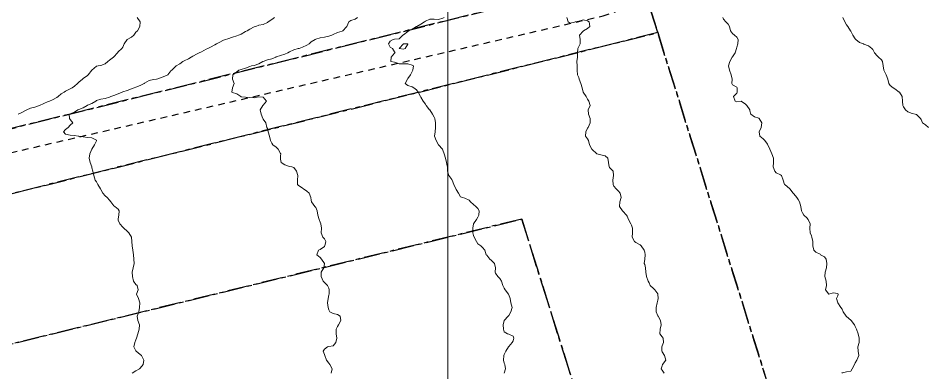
# Model space of a CAD drawing. Header units: centimetres. Extents: x 0 to 642158, y -847 to 649707.
# Drawn here: x 617417.8 to 617521.3, y 621122.8 to 621163.2 of the extents above; entities that cross this region are included whole.
import ezdxf

# ---------------------------------------------------------------- set-up
doc = ezdxf.new("R2010")
doc.units = ezdxf.units.CM
doc.header["$MEASUREMENT"] = 0
doc.linetypes.add('CENTERX2', pattern=[4, 2.5, -0.5, 0.5, -0.5])
doc.linetypes.add('JIS_02_0.7', pattern=[1.35, 0.75, -0.6])
for name, color, linetype, lineweight in [('MEV_grille', 254, 'Continuous', 9), ('WAL_parcellaire agricole', 7, 'JIS_02_0.7', 25), ('WAL_topographie 0.5', 253, 'Continuous', 20)]:
    doc.layers.add(name, color=color, linetype=linetype, lineweight=lineweight)
doc.layers.add('SPW_parcellaire cadastral', color=7, linetype='CENTERX2', lineweight=25, true_color=0xff0542)

# ---------------------------------------------------------------- blocks, each defined once
blk = doc.blocks.new('*U112')
at = {"layer": 'MEV_grille', "transparency": 33554687}
blk.add_lwpolyline([(0, 1825.48), (0, -1825.48)], dxfattribs=at)
blk = doc.blocks.new('*U113')
at = {"layer": 'MEV_grille', "color": 0, "linetype": 'ByBlock', "lineweight": -2, "transparency": 16777216}
blk.add_blockref('*U112', (2100, 0), dxfattribs=at)

msp = doc.modelspace()

# ---------------------------------------------------------------- linework, layer by layer
at = {"layer": 'SPW_parcellaire cadastral'}
for points in [[(617488.6, 621168.33), (617399.64, 621146.3), (617378.05, 621242.56), (617381.28, 621243.91), (617380.55, 621247.34), (617450.64, 621277.92), (617455.29, 621264.67), (617485.61, 621177.59), (617488.6, 621168.33)], [(617538.24, 621199.46), (617581.84, 621099.22), (617549.44, 621091.19), (617513.09, 621090.2), (617490.74, 621161.54), (617488.6, 621168.33), (617485.61, 621177.59), (617515.45, 621190.01), (617538.24, 621199.46)], [(617488.6, 621168.33), (617490.74, 621161.54), (617401.46, 621139.31), (617399.64, 621146.3), (617488.6, 621168.33)], [(617490.09, 621092.93), (617475.24, 621140.31), (617406.09, 621123.4), (617401.46, 621139.31), (617490.74, 621161.54), (617513.09, 621090.2), (617490.09, 621092.93)], [(617450.69, 621091.67), (617447.83, 621090.98), (617427.89, 621083.45), (617423.42, 621080.52), (617406.09, 621123.4), (617475.24, 621140.31), (617490.09, 621092.93), (617457.76, 621092.26), (617450.69, 621091.67)]]:
    msp.add_lwpolyline(points, dxfattribs=at)
at = {"layer": 'WAL_parcellaire agricole'}
msp.add_lwpolyline([(617401.19, 621144.22), (617484.5, 621163.45), (617489.61, 621165.19), (617499.67, 621168.61), (617700.15, 621274.14), (617747.48, 621299.31), (617770.15, 621309.64), (617798.65, 621284.58), (617778.5, 621257.15), (617754.17, 621217.65), (617748.34, 621190.42), (617726.93, 621177.46), (617718.28, 621173.25), (617721.4, 621168.04)], dxfattribs=at)
at = {"layer": 'WAL_topographie 0.5'}
for points in [[(617431.41, 621163.25), (617431.75, 621162.75), (617431.75, 621162.75), (617431.75, 621162.75), (617431.71, 621162.25), (617431.42, 621161.75), (617431.25, 621161.59), (617431.01, 621161.25), (617430.75, 621161.02), (617430.27, 621160.75), (617430.25, 621160.74), (617429.91, 621160.25), (617429.75, 621159.88), (617429.67, 621159.75), (617429.25, 621159.35), (617429.16, 621159.25), (617428.75, 621158.79), (617428.71, 621158.75), (617428.25, 621158.4), (617428.07, 621158.25), (617427.75, 621158), (617427.25, 621157.78), (617426.95, 621157.75), (617426.75, 621157.73), (617426.25, 621157.28), (617426.23, 621157.25), (617425.83, 621156.75), (617425.75, 621156.66), (617425.25, 621156.31), (617425.17, 621156.25), (617424.75, 621155.9), (617424.59, 621155.75), (617424.25, 621155.46), (617423.99, 621155.25), (617423.75, 621155.15), (617423.25, 621154.89), (617423.09, 621154.75), (617422.75, 621154.57), (617422.4, 621154.25), (617422.25, 621154.15), (617421.75, 621153.89), (617421.39, 621153.75), (617421.25, 621153.71), (617420.75, 621153.48), (617420.28, 621153.25), (617420.25, 621153.24), (617419.75, 621153.06), (617419.25, 621152.93), (617418.82, 621152.75), (617418.75, 621152.72), (617418.25, 621152.45), (617417.82, 621152.25)], [(617447.04, 621163.25), (617446.75, 621163.03), (617446.32, 621162.75), (617446.25, 621162.71), (617445.75, 621162.48), (617445.25, 621162.37), (617444.92, 621162.25), (617444.75, 621162.19), (617444.25, 621161.94), (617443.93, 621161.75), (617443.75, 621161.66), (617443.25, 621161.37), (617442.94, 621161.25), (617442.75, 621161.19), (617442.25, 621161.02), (617441.75, 621160.85), (617441.47, 621160.75), (617441.25, 621160.67), (617440.75, 621160.42), (617440.43, 621160.25), (617440.25, 621160.16), (617439.75, 621159.9), (617439.45, 621159.75), (617439.25, 621159.65), (617438.75, 621159.37), (617438.48, 621159.25), (617438.25, 621159.13), (617437.75, 621158.86), (617437.56, 621158.75), (617437.25, 621158.56), (617436.75, 621158.33), (617436.61, 621158.25), (617436.25, 621158), (617435.85, 621157.75), (617435.75, 621157.66), (617435.35, 621157.25), (617435.25, 621157.17), (617434.91, 621156.75), (617434.75, 621156.67), (617434.25, 621156.45), (617433.75, 621156.28), (617433.62, 621156.25), (617433.25, 621156.2), (617432.75, 621156.07), (617432.25, 621155.78), (617432.2, 621155.75), (617431.75, 621155.53), (617431.25, 621155.33), (617431.05, 621155.25), (617430.75, 621155.14), (617430.25, 621154.96), (617429.75, 621154.78), (617429.68, 621154.75), (617429.25, 621154.58), (617428.75, 621154.39), (617428.41, 621154.25), (617428.25, 621154.17), (617427.75, 621154.03), (617427.25, 621153.96), (617426.75, 621153.79), (617426.68, 621153.75), (617426.25, 621153.47), (617425.75, 621153.27), (617425.7, 621153.25), (617425.25, 621152.98), (617424.75, 621152.78), (617424.64, 621152.75), (617424.25, 621152.49), (617423.75, 621152.29), (617423.64, 621152.25), (617423.67, 621151.75), (617423.75, 621151.64), (617424.05, 621151.25), (617423.75, 621151.01), (617423.53, 621150.75), (617423.25, 621150.52), (617423.01, 621150.25), (617423.25, 621149.96), (617423.75, 621149.85), (617424.25, 621149.82), (617424.66, 621149.75), (617424.75, 621149.74), (617425.25, 621149.66), (617425.75, 621149.59), (617426.25, 621149.57), (617426.75, 621149.28), (617426.77, 621149.25), (617426.75, 621149.21), (617426.53, 621148.75), (617426.25, 621148.25), (617426.25, 621148.25), (617426.01, 621147.75), (617425.92, 621147.25), (617426.04, 621146.75), (617426.23, 621146.25), (617426.25, 621146.15), (617426.33, 621145.75), (617426.46, 621145.25), (617426.63, 621144.75), (617426.75, 621144.53), (617426.9, 621144.25), (617427.21, 621143.75), (617427.25, 621143.68), (617427.47, 621143.25), (617427.75, 621142.95), (617427.98, 621142.75), (617428.25, 621142.46), (617428.4, 621142.25), (617428.75, 621141.81), (617428.84, 621141.75), (617429.25, 621141.43), (617429.36, 621141.25), (617429.32, 621140.75), (617429.25, 621140.33), (617429.24, 621140.25), (617429.25, 621140.17), (617429.42, 621139.75), (617429.75, 621139.39), (617429.89, 621139.25), (617430.25, 621138.94), (617430.44, 621138.75), (617430.75, 621138.25), (617430.75, 621138.25), (617430.8, 621137.75), (617430.82, 621137.25), (617430.9, 621136.75), (617430.97, 621136.25), (617431.03, 621135.75), (617431.07, 621135.25), (617430.95, 621134.75), (617430.82, 621134.25), (617430.85, 621133.75), (617430.99, 621133.25), (617431.25, 621132.84), (617431.4, 621132.75), (617431.5, 621132.25), (617431.33, 621131.75), (617431.54, 621131.25), (617431.72, 621130.75), (617431.68, 621130.25), (617431.58, 621129.75), (617431.41, 621129.25), (617431.49, 621128.75), (617431.66, 621128.25), (617431.62, 621127.75), (617431.49, 621127.25), (617431.33, 621126.75), (617431.25, 621126.54), (617431.13, 621126.25), (617431.03, 621125.75), (617431.25, 621125.3), (617431.28, 621125.25), (617431.75, 621124.88), (617431.91, 621124.75), (617432.16, 621124.25), (617432.07, 621123.75), (617431.75, 621123.34), (617431.65, 621123.25), (617431.25, 621123.01), (617430.82, 621122.75)], [(617456.5, 621163.25), (617456.25, 621163.08), (617455.75, 621162.91), (617455.54, 621162.75), (617455.3, 621162.25), (617455.25, 621162.2), (617454.84, 621161.75), (617454.75, 621161.71), (617454.25, 621161.54), (617453.75, 621161.31), (617453.59, 621161.25), (617453.25, 621161.12), (617452.75, 621161.03), (617452.25, 621160.95), (617451.75, 621160.8), (617451.68, 621160.75), (617451.25, 621160.49), (617451, 621160.25), (617450.75, 621160.1), (617450.25, 621159.88), (617449.86, 621159.75), (617449.75, 621159.72), (617449.25, 621159.58), (617448.75, 621159.35), (617448.58, 621159.25), (617448.25, 621159.1), (617447.75, 621158.95), (617447.25, 621158.77), (617447.2, 621158.75), (617446.75, 621158.56), (617446.25, 621158.43), (617445.75, 621158.26), (617445.73, 621158.25), (617445.25, 621157.98), (617444.75, 621157.81), (617444.45, 621157.75), (617444.25, 621157.68), (617443.75, 621157.51), (617443.25, 621157.34), (617442.98, 621157.25), (617442.75, 621157.08), (617442.3, 621156.75), (617442.28, 621156.25), (617442.44, 621155.75), (617442.25, 621155.25), (617442.25, 621155.25), (617442.18, 621154.75), (617442.25, 621154.73), (617442.75, 621154.56), (617443.23, 621154.25), (617443.25, 621154.24), (617443.75, 621154.18), (617444.25, 621154.16), (617444.75, 621154.12), (617445.25, 621154.22), (617445.75, 621154.19), (617446.14, 621153.75), (617445.75, 621153.27), (617445.71, 621153.25), (617445.43, 621152.75), (617445.55, 621152.25), (617445.73, 621151.75), (617445.75, 621151.69), (617446.06, 621151.25), (617446.19, 621150.75), (617446.25, 621150.61), (617446.35, 621150.25), (617446.48, 621149.75), (617446.59, 621149.25), (617446.75, 621148.95), (617446.88, 621148.75), (617447.25, 621148.49), (617447.46, 621148.25), (617447.75, 621147.78), (617447.76, 621147.75), (617447.75, 621147.5), (617447.73, 621147.25), (617447.75, 621147.12), (617447.83, 621146.75), (617448.25, 621146.48), (617448.75, 621146.31), (617449.03, 621146.25), (617449.25, 621146.16), (617449.58, 621145.75), (617449.73, 621145.25), (617449.67, 621144.75), (617449.66, 621144.25), (617449.75, 621144.17), (617450.25, 621143.84), (617450.36, 621143.75), (617450.75, 621143.48), (617451.01, 621143.25), (617451.18, 621142.75), (617451.25, 621142.45), (617451.28, 621142.25), (617451.64, 621141.75), (617451.75, 621141.64), (617451.9, 621141.25), (617451.98, 621140.75), (617452.13, 621140.25), (617452.25, 621139.95), (617452.33, 621139.75), (617452.4, 621139.25), (617452.38, 621138.75), (617452.56, 621138.25), (617452.75, 621138.04), (617452.89, 621137.75), (617452.81, 621137.25), (617452.75, 621137.17), (617452.25, 621136.84), (617452.08, 621136.75), (617451.88, 621136.25), (617452.25, 621135.93), (617452.4, 621135.75), (617452.75, 621135.25), (617452.75, 621135.25), (617452.75, 621135.25), (617452.68, 621134.75), (617452.38, 621134.25), (617452.37, 621133.75), (617452.62, 621133.25), (617452.75, 621133.08), (617453.11, 621132.75), (617453.25, 621132.45), (617453.3, 621132.25), (617453.28, 621131.75), (617453.25, 621131.68), (617453.16, 621131.25), (617453.11, 621130.75), (617453.17, 621130.25), (617453.25, 621129.96), (617453.35, 621129.75), (617453.75, 621129.56), (617454.25, 621129.43), (617454.54, 621129.25), (617454.62, 621128.75), (617454.35, 621128.25), (617454.25, 621128.06), (617454.08, 621127.75), (617454.09, 621127.25), (617454.16, 621126.75), (617454.05, 621126.25), (617453.75, 621125.87), (617453.25, 621125.79), (617453.11, 621125.75), (617452.75, 621125.5), (617452.62, 621125.25), (617452.75, 621124.89), (617452.8, 621124.75), (617452.97, 621124.25), (617453.25, 621123.9), (617453.35, 621123.75), (617453.64, 621123.25), (617453.5, 621122.75)], [(617466.41, 621163.25), (617466.25, 621163.17), (617465.75, 621163.04), (617465.25, 621163.08), (617464.75, 621163.08), (617464.25, 621162.84), (617464.14, 621162.75), (617463.75, 621162.5), (617463.27, 621162.25), (617463.25, 621162.24), (617462.75, 621161.92), (617462.36, 621161.75), (617462.25, 621161.66), (617461.75, 621161.3), (617461.7, 621161.25), (617461.25, 621160.82), (617460.75, 621160.79), (617460.57, 621160.75), (617460.25, 621160.55), (617460.06, 621160.25), (617460.25, 621159.9), (617460.52, 621159.75), (617460.75, 621159.36), (617460.8, 621159.25), (617460.75, 621159.2), (617460.37, 621158.75), (617460.3, 621158.25), (617460.75, 621158.16), (617461.25, 621157.99), (617461.75, 621157.98), (617462.25, 621158), (617462.75, 621157.85), (617462.9, 621157.75), (617462.81, 621157.25), (617462.75, 621157.11), (617462.57, 621156.75), (617462.25, 621156.3), (617462.2, 621156.25), (617461.96, 621155.75), (617462.25, 621155.52), (617462.75, 621155.38), (617462.94, 621155.25), (617463.25, 621155.02), (617463.43, 621154.75), (617463.7, 621154.25), (617463.75, 621154.17), (617464, 621153.75), (617464.25, 621153.41), (617464.36, 621153.25), (617464.74, 621152.75), (617464.75, 621152.73), (617465.07, 621152.25), (617465.25, 621151.92), (617465.34, 621151.75), (617465.42, 621151.25), (617465.39, 621150.75), (617465.38, 621150.25), (617465.31, 621149.75), (617465.49, 621149.25), (617465.75, 621148.75), (617465.75, 621148.75), (617466.2, 621148.25), (617466.25, 621148.17), (617466.41, 621147.75), (617466.54, 621147.25), (617466.67, 621146.75), (617466.75, 621146.36), (617466.78, 621146.25), (617466.77, 621145.75), (617466.91, 621145.25), (617467.25, 621144.81), (617467.3, 621144.75), (617467.49, 621144.25), (617467.72, 621143.75), (617467.75, 621143.69), (617468.03, 621143.25), (617468.25, 621142.83), (617468.5, 621142.75), (617468.75, 621142.68), (617469.25, 621142.44), (617469.38, 621142.25), (617469.75, 621141.97), (617470.02, 621141.75), (617470.25, 621141.52), (617470.38, 621141.25), (617470.34, 621140.75), (617470.25, 621140.51), (617470.09, 621140.25), (617469.75, 621139.77), (617469.73, 621139.75), (617469.66, 621139.25), (617469.67, 621138.75), (617469.75, 621138.44), (617469.83, 621138.25), (617470.08, 621137.75), (617470.25, 621137.5), (617470.56, 621137.25), (617470.75, 621137.08), (617471.03, 621136.75), (617471.2, 621136.25), (617471.25, 621136.18), (617471.59, 621135.75), (617471.75, 621135.61), (617472.13, 621135.25), (617472.23, 621134.75), (617472.19, 621134.25), (617472.25, 621134.16), (617472.53, 621133.75), (617472.75, 621133.53), (617472.93, 621133.25), (617473.07, 621132.75), (617473.25, 621132.43), (617473.35, 621132.25), (617473.73, 621131.75), (617473.75, 621131.67), (617473.93, 621131.25), (617473.98, 621130.75), (617474.13, 621130.25), (617474.01, 621129.75), (617473.75, 621129.32), (617473.7, 621129.25), (617473.25, 621128.75), (617473.25, 621128.75), (617473.12, 621128.25), (617473.15, 621127.75), (617473.25, 621127.46), (617473.62, 621127.25), (617473.75, 621127.21), (617474.25, 621126.96), (617474.35, 621126.75), (617474.25, 621126.45), (617474.13, 621126.25), (617473.75, 621125.79), (617473.72, 621125.75), (617473.41, 621125.25), (617473.25, 621124.89), (617473.19, 621124.75), (617473.14, 621124.25), (617473.25, 621123.89), (617473.32, 621123.75), (617473.4, 621123.25), (617473.25, 621122.75)], [(617480.39, 621163.25), (617480.54, 621162.75), (617480.75, 621162.63), (617481.25, 621162.74), (617481.32, 621162.75), (617481.75, 621162.84), (617482.25, 621162.99), (617482.75, 621162.88), (617482.93, 621162.75), (617482.99, 621162.25), (617482.75, 621162.02), (617482.28, 621161.75), (617482.25, 621161.72), (617481.81, 621161.25), (617481.9, 621160.75), (617481.89, 621160.25), (617481.75, 621159.95), (617481.64, 621159.75), (617481.59, 621159.25), (617481.58, 621158.75), (617481.53, 621158.25), (617481.55, 621157.75), (617481.54, 621157.25), (617481.61, 621156.75), (617481.75, 621156.42), (617481.8, 621156.25), (617481.98, 621155.75), (617482.12, 621155.25), (617482.25, 621154.75), (617482.25, 621154.75), (617482.58, 621154.25), (617482.75, 621153.95), (617482.9, 621153.75), (617483.03, 621153.25), (617482.8, 621152.75), (617482.84, 621152.25), (617483.04, 621151.75), (617483.03, 621151.25), (617482.8, 621150.75), (617482.75, 621150.64), (617482.55, 621150.25), (617482.5, 621149.75), (617482.75, 621149.46), (617482.84, 621149.25), (617482.95, 621148.75), (617483.23, 621148.25), (617483.25, 621148.24), (617483.75, 621147.76), (617483.79, 621147.75), (617484.25, 621147.61), (617484.75, 621147.49), (617485.05, 621147.25), (617485.13, 621146.75), (617485.21, 621146.25), (617485.25, 621146.18), (617485.66, 621145.75), (617485.69, 621145.25), (617485.61, 621144.75), (617485.66, 621144.25), (617485.75, 621144.06), (617486, 621143.75), (617486.25, 621143.5), (617486.47, 621143.25), (617486.56, 621142.75), (617486.42, 621142.25), (617486.39, 621141.75), (617486.71, 621141.25), (617486.75, 621141.21), (617487.19, 621140.75), (617487.25, 621140.62), (617487.4, 621140.25), (617487.68, 621139.75), (617487.75, 621139.6), (617487.86, 621139.25), (617487.85, 621138.75), (617487.83, 621138.25), (617488.08, 621137.75), (617488.25, 621137.63), (617488.75, 621137.36), (617488.84, 621137.25), (617489.2, 621136.75), (617489.25, 621136.54), (617489.3, 621136.25), (617489.25, 621135.75), (617489.25, 621135.75), (617489.21, 621135.25), (617489.25, 621135.12), (617489.35, 621134.75), (617489.4, 621134.25), (617489.45, 621133.75), (617489.66, 621133.25), (617489.75, 621133.03), (617489.87, 621132.75), (617490.25, 621132.39), (617490.39, 621132.25), (617490.75, 621131.78), (617490.76, 621131.75), (617490.79, 621131.25), (617490.75, 621131.06), (617490.67, 621130.75), (617490.56, 621130.25), (617490.55, 621129.75), (617490.75, 621129.29), (617490.77, 621129.25), (617491.04, 621128.75), (617491.12, 621128.25), (617491, 621127.75), (617490.99, 621127.25), (617491.25, 621126.9), (617491.34, 621126.75), (617491.4, 621126.25), (617491.25, 621125.87), (617491.2, 621125.75), (617491.2, 621125.25), (617491.25, 621125.18), (617491.52, 621124.75), (617491.65, 621124.25), (617491.29, 621123.75), (617491.25, 621123.6), (617491.12, 621123.25), (617491.25, 621123.08), (617491.47, 621122.75)], [(617498.15, 621163.25), (617498.25, 621163.06), (617498.51, 621162.75), (617498.75, 621162.5), (617498.91, 621162.25), (617499.04, 621161.75), (617499.25, 621161.45), (617499.47, 621161.25), (617499.75, 621161.02), (617499.91, 621160.75), (617499.86, 621160.25), (617499.75, 621159.89), (617499.7, 621159.75), (617499.56, 621159.25), (617499.25, 621158.77), (617499.24, 621158.75), (617498.95, 621158.25), (617498.82, 621157.75), (617498.92, 621157.25), (617499.12, 621156.75), (617499.21, 621156.25), (617499.19, 621155.75), (617499.25, 621155.58), (617499.75, 621155.32), (617499.79, 621155.25), (617499.8, 621154.75), (617499.75, 621154.66), (617499.38, 621154.25), (617499.56, 621153.75), (617499.75, 621153.67), (617500.25, 621153.75), (617500.25, 621153.75), (617500.25, 621153.75), (617500.75, 621153.39), (617500.88, 621153.25), (617501.22, 621152.75), (617501.25, 621152.62), (617501.35, 621152.25), (617501.75, 621151.95), (617502.25, 621151.78), (617502.29, 621151.75), (617502.62, 621151.25), (617502.51, 621150.75), (617502.29, 621150.25), (617502.36, 621149.75), (617502.75, 621149.45), (617502.95, 621149.25), (617503.25, 621148.84), (617503.3, 621148.75), (617503.52, 621148.25), (617503.75, 621147.75), (617503.75, 621147.75), (617503.93, 621147.25), (617503.92, 621146.75), (617503.9, 621146.25), (617504.07, 621145.75), (617504.25, 621145.58), (617504.75, 621145.33), (617504.83, 621145.25), (617505.04, 621144.75), (617505.19, 621144.25), (617505.25, 621144.19), (617505.75, 621143.77), (617505.78, 621143.75), (617506.18, 621143.25), (617506.25, 621143.17), (617506.59, 621142.75), (617506.75, 621142.53), (617506.88, 621142.25), (617507.05, 621141.75), (617507.14, 621141.25), (617507.25, 621141), (617507.4, 621140.75), (617507.75, 621140.43), (617507.87, 621140.25), (617508.12, 621139.75), (617508.08, 621139.25), (617508.12, 621138.75), (617508.25, 621138.39), (617508.31, 621138.25), (617508.42, 621137.75), (617508.42, 621137.25), (617508.55, 621136.75), (617508.75, 621136.53), (617509.25, 621136.3), (617509.31, 621136.25), (617509.75, 621136), (617509.94, 621135.75), (617510.03, 621135.25), (617509.96, 621134.75), (617509.83, 621134.25), (617509.79, 621133.75), (617509.94, 621133.25), (617509.99, 621132.75), (617509.88, 621132.25), (617510.25, 621131.75), (617510.75, 621131.89), (617511.25, 621131.83), (617511.31, 621131.75), (617511.25, 621131.58), (617511.11, 621131.25), (617511.25, 621130.75), (617511.25, 621130.75), (617511.62, 621130.25), (617511.75, 621130.03), (617511.89, 621129.75), (617512.21, 621129.25), (617512.25, 621129.2), (617512.75, 621128.78), (617512.78, 621128.75), (617513.16, 621128.25), (617513.25, 621128.08), (617513.41, 621127.75), (617513.58, 621127.25), (617513.71, 621126.75), (617513.7, 621126.25), (617513.53, 621125.75), (617513.58, 621125.25), (617513.66, 621124.75), (617513.42, 621124.25), (617513.25, 621123.92), (617513.15, 621123.75), (617512.92, 621123.25), (617512.75, 621123), (617512.25, 621122.92), (617511.75, 621122.8), (617511.72, 621122.75)], [(617511.84, 621163.25), (617512.07, 621162.75), (617512.25, 621162.42), (617512.39, 621162.25), (617512.73, 621161.75), (617512.75, 621161.72), (617512.99, 621161.25), (617513.25, 621160.83), (617513.33, 621160.75), (617513.75, 621160.42), (617514.19, 621160.25), (617514.25, 621160.22), (617514.75, 621160.05), (617515.15, 621159.75), (617515.25, 621159.61), (617515.43, 621159.25), (617515.75, 621158.9), (617515.91, 621158.75), (617516.25, 621158.43), (617516.36, 621158.25), (617516.42, 621157.75), (617516.52, 621157.25), (617516.75, 621156.82), (617516.79, 621156.75), (617516.95, 621156.25), (617517.07, 621155.75), (617517.25, 621155.5), (617517.58, 621155.25), (617517.75, 621155.14), (617518.25, 621154.77), (617518.28, 621154.75), (617518.59, 621154.25), (617518.62, 621153.75), (617518.68, 621153.25), (617518.75, 621153.07), (617518.97, 621152.75), (617519.25, 621152.5), (617519.75, 621152.32), (617520.08, 621152.25), (617520.25, 621152.2), (617520.7, 621151.75), (617520.75, 621151.64), (617520.92, 621151.25), (617521.25, 621151.02), (617521.59, 621150.75)], [(617461.96, 621159.75), (617461.75, 621159.67), (617461.25, 621159.75), (617461.25, 621159.75), (617461.25, 621159.75), (617461.75, 621160.25), (617461.75, 621160.25), (617462.25, 621160.26), (617462.27, 621160.25), (617462.25, 621160.21), (617461.96, 621159.75)]]:
    msp.add_lwpolyline(points, dxfattribs=at)

# ---------------------------------------------------------------- block references
at = {"layer": 'MEV_grille', "transparency": 33554687}
msp.add_blockref('*U113', (615366.81, 620593.64), dxfattribs=at)

doc.saveas('drawing.dxf')
